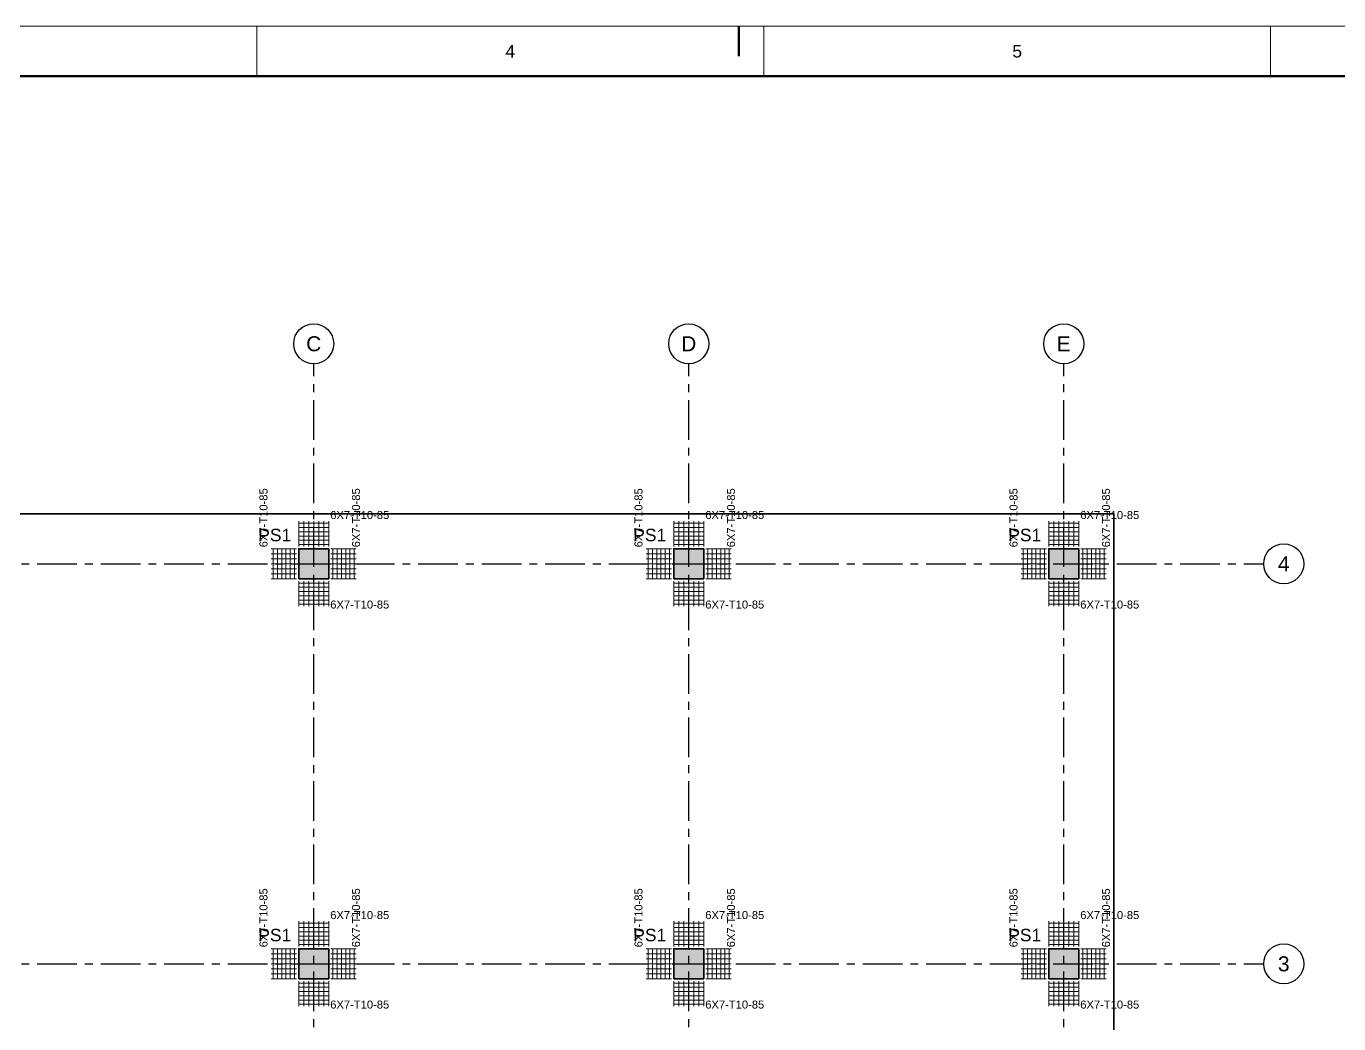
# Model space of a CAD drawing. Header units: millimetres. Extents: x 0 to 84100, y 0 to 59400.
# Drawn here: x 27800 to 54050, y 39451 to 59400 of the extents above; entities that cross this region are included whole.
import ezdxf
from ezdxf.enums import TextEntityAlignment as Align

# ---------------------------------------------------------------- set-up
doc = ezdxf.new("R2010")
doc.units = ezdxf.units.MM
doc.header["$LTSCALE"] = 25
doc.linetypes.add('CENTER', pattern=[50.8, 31.75, -6.35, 6.35, -6.35])
doc.layers.get('0').update_dxf_attribs({"linetype": 'CONTINUOUS'})
for name, color, linetype, lineweight in [('SPAN-COL', 7, 'CONTINUOUS', 35), ('SPAN-RB-PUNCH', 6, 'CONTINUOUS', 20), ('SPAN-SHEET-FRAME', 7, 'CONTINUOUS', 50), ('SPAN-SLAB-EDGE', 3, 'CONTINUOUS', 35)]:
    doc.layers.add(name, color=color, linetype=linetype, lineweight=lineweight)
for name, color, linetype in [('SPAN-COL-HATCH', 8, 'CONTINUOUS'), ('SPAN-GRID', 8, 'CENTER'), ('SPAN-GRID-BUBBLE', 8, 'CONTINUOUS'), ('SPAN-RB-TEXT', 7, 'CONTINUOUS'), ('SPAN-RB-TYPE', 1, 'CONTINUOUS'), ('SPAN-TEXT', 7, 'CONTINUOUS')]:
    doc.layers.add(name, color=color, linetype=linetype)
doc.styles.get("Standard").update_dxf_attribs({"font": 'arial.ttf'})

# ---------------------------------------------------------------- blocks, each defined once
blk = doc.blocks.new('FRAMING_REBAR_PUNCHING_LINKS_L02')
at = {"layer": 'SPAN-COL-HATCH'}
h = blk.add_hatch(color=256, dxfattribs=at)
h.dxf.hatch_style = 1
h.paths.add_polyline_path([(33250, 48350), (33850, 48350), (33850, 48950), (33250, 48950)])
h = blk.add_hatch(color=256, dxfattribs=at)
h.dxf.hatch_style = 1
h.paths.add_polyline_path([(40750, 48350), (41350, 48350), (41350, 48950), (40750, 48950)])
h = blk.add_hatch(color=256, dxfattribs=at)
h.dxf.hatch_style = 1
h.paths.add_polyline_path([(48250, 48350), (48850, 48350), (48850, 48950), (48250, 48950)])
h = blk.add_hatch(color=256, dxfattribs=at)
h.dxf.hatch_style = 1
h.paths.add_polyline_path([(33250, 40350), (33850, 40350), (33850, 40950), (33250, 40950)])
h = blk.add_hatch(color=256, dxfattribs=at)
h.dxf.hatch_style = 1
h.paths.add_polyline_path([(40750, 40350), (41350, 40350), (41350, 40950), (40750, 40950)])
h = blk.add_hatch(color=256, dxfattribs=at)
h.dxf.hatch_style = 1
h.paths.add_polyline_path([(48250, 40350), (48850, 40350), (48850, 40950), (48250, 40950)])
at = {"layer": 'SPAN-COL'}
for points in [[(33250, 48350), (33850, 48350), (33850, 48950), (33250, 48950)], [(40750, 48350), (41350, 48350), (41350, 48950), (40750, 48950)], [(48250, 48350), (48850, 48350), (48850, 48950), (48250, 48950)], [(33250, 40350), (33850, 40350), (33850, 40950), (33250, 40950)], [(40750, 40350), (41350, 40350), (41350, 40950), (40750, 40950)], [(48250, 40350), (48850, 40350), (48850, 40950), (48250, 40950)]]:
    blk.add_lwpolyline(points, close=True, dxfattribs=at)
at = {"layer": 'SPAN-GRID'}
for p, q in [((33550, 20650), (33550, 52650)), ((41050, 20650), (41050, 52650)), ((48550, 20650), (48550, 52650)), ((14050, 48650), (52550, 48650)), ((14050, 40650), (52550, 40650))]:
    blk.add_line(p, q, dxfattribs=at)
at = {"layer": 'SPAN-GRID-BUBBLE'}
for centre in [(33550, 53050), (41050, 53050), (48550, 53050), (52950, 48650), (52950, 40650)]:
    blk.add_circle(centre, 400, dxfattribs=at)
at = {"layer": 'SPAN-RB-PUNCH'}
for p, q in [((33250, 49420), (33250, 49500)), ((33250, 49460), (33850, 49460)), ((33250, 49335), (33250, 49415)), ((33250, 49375), (33850, 49375)), ((33350, 49420), (33350, 49500)), ((33350, 49335), (33350, 49415)), ((33450, 49420), (33450, 49500)), ((33450, 49335), (33450, 49415)), ((33550, 49420), (33550, 49500)), ((33550, 49335), (33550, 49415)), ((33650, 49420), (33650, 49500)), ((33650, 49335), (33650, 49415)), ((33750, 49420), (33750, 49500)), ((33750, 49335), (33750, 49415)), ((33850, 49420), (33850, 49500)), ((33850, 49335), (33850, 49415)), ((40750, 49420), (40750, 49500)), ((40750, 49460), (41350, 49460)), ((40750, 49335), (40750, 49415)), ((40750, 49375), (41350, 49375)), ((40850, 49420), (40850, 49500)), ((40850, 49335), (40850, 49415)), ((40950, 49420), (40950, 49500)), ((40950, 49335), (40950, 49415)), ((41050, 49420), (41050, 49500)), ((41050, 49335), (41050, 49415)), ((41150, 49420), (41150, 49500)), ((41150, 49335), (41150, 49415)), ((41250, 49420), (41250, 49500)), ((41250, 49335), (41250, 49415)), ((41350, 49420), (41350, 49500)), ((41350, 49335), (41350, 49415)), ((48250, 49420), (48250, 49500)), ((48250, 49460), (48850, 49460)), ((48250, 49335), (48250, 49415)), ((48250, 49375), (48850, 49375)), ((48350, 49420), (48350, 49500)), ((48350, 49335), (48350, 49415)), ((48450, 49420), (48450, 49500)), ((48450, 49335), (48450, 49415)), ((48550, 49420), (48550, 49500)), ((48550, 49335), (48550, 49415)), ((48650, 49420), (48650, 49500)), ((48650, 49335), (48650, 49415)), ((48750, 49420), (48750, 49500)), ((48750, 49335), (48750, 49415)), ((48850, 49420), (48850, 49500)), ((48850, 49335), (48850, 49415)), ((33250, 49250), (33250, 49330)), ((33250, 49290), (33850, 49290)), ((33250, 49165), (33250, 49245)), ((33250, 49205), (33850, 49205)), ((33250, 49080), (33250, 49160)), ((33250, 49120), (33850, 49120)), ((33350, 49250), (33350, 49330)), ((33350, 49165), (33350, 49245)), ((33350, 49080), (33350, 49160)), ((33450, 49250), (33450, 49330)), ((33450, 49165), (33450, 49245)), ((33450, 49080), (33450, 49160)), ((33550, 49250), (33550, 49330)), ((33550, 49165), (33550, 49245)), ((33550, 49080), (33550, 49160)), ((33650, 49250), (33650, 49330)), ((33650, 49165), (33650, 49245)), ((33650, 49080), (33650, 49160)), ((33750, 49250), (33750, 49330)), ((33750, 49165), (33750, 49245)), ((33750, 49080), (33750, 49160)), ((33850, 49250), (33850, 49330)), ((33850, 49165), (33850, 49245)), ((33850, 49080), (33850, 49160)), ((40750, 49250), (40750, 49330)), ((40750, 49290), (41350, 49290)), ((40750, 49165), (40750, 49245)), ((40750, 49205), (41350, 49205)), ((40750, 49080), (40750, 49160)), ((40750, 49120), (41350, 49120)), ((40850, 49250), (40850, 49330)), ((40850, 49165), (40850, 49245)), ((40850, 49080), (40850, 49160)), ((40950, 49250), (40950, 49330)), ((40950, 49165), (40950, 49245)), ((40950, 49080), (40950, 49160)), ((41050, 49250), (41050, 49330)), ((41050, 49165), (41050, 49245)), ((41050, 49080), (41050, 49160)), ((41150, 49250), (41150, 49330)), ((41150, 49165), (41150, 49245)), ((41150, 49080), (41150, 49160)), ((41250, 49250), (41250, 49330)), ((41250, 49165), (41250, 49245)), ((41250, 49080), (41250, 49160)), ((41350, 49250), (41350, 49330)), ((41350, 49165), (41350, 49245)), ((41350, 49080), (41350, 49160)), ((48250, 49250), (48250, 49330)), ((48250, 49290), (48850, 49290)), ((48250, 49165), (48250, 49245)), ((48250, 49205), (48850, 49205)), ((48250, 49080), (48250, 49160)), ((48250, 49120), (48850, 49120)), ((48350, 49250), (48350, 49330)), ((48350, 49165), (48350, 49245)), ((48350, 49080), (48350, 49160)), ((48450, 49250), (48450, 49330)), ((48450, 49165), (48450, 49245)), ((48450, 49080), (48450, 49160)), ((48550, 49250), (48550, 49330)), ((48550, 49165), (48550, 49245)), ((48550, 49080), (48550, 49160)), ((48650, 49250), (48650, 49330)), ((48650, 49165), (48650, 49245)), ((48650, 49080), (48650, 49160)), ((48750, 49250), (48750, 49330)), ((48750, 49165), (48750, 49245)), ((48750, 49080), (48750, 49160)), ((48850, 49250), (48850, 49330)), ((48850, 49165), (48850, 49245)), ((48850, 49080), (48850, 49160)), ((32700, 48950), (32780, 48950)), ((32700, 48850), (32780, 48850)), ((32740, 48350), (32740, 48950)), ((32785, 48950), (32865, 48950)), ((32785, 48850), (32865, 48850)), ((32825, 48350), (32825, 48950)), ((32870, 48950), (32950, 48950)), ((32870, 48850), (32950, 48850)), ((32910, 48350), (32910, 48950)), ((32955, 48950), (33035, 48950)), ((32955, 48850), (33035, 48850)), ((32995, 48350), (32995, 48950)), ((33040, 48950), (33120, 48950)), ((33040, 48850), (33120, 48850)), ((33080, 48350), (33080, 48950)), ((33125, 48950), (33205, 48950)), ((33125, 48850), (33205, 48850)), ((33165, 48350), (33165, 48950)), ((33250, 48995), (33250, 49075)), ((33250, 49035), (33850, 49035)), ((33350, 48995), (33350, 49075)), ((33450, 48995), (33450, 49075)), ((33550, 48995), (33550, 49075)), ((33650, 48995), (33650, 49075)), ((33750, 48995), (33750, 49075)), ((33850, 48995), (33850, 49075)), ((33895, 48950), (33975, 48950)), ((33895, 48850), (33975, 48850)), ((33935, 48350), (33935, 48950)), ((33980, 48950), (34060, 48950)), ((33980, 48850), (34060, 48850)), ((34020, 48350), (34020, 48950)), ((34065, 48950), (34145, 48950)), ((34065, 48850), (34145, 48850)), ((34105, 48350), (34105, 48950)), ((34150, 48950), (34230, 48950)), ((34150, 48850), (34230, 48850)), ((34190, 48350), (34190, 48950)), ((34235, 48950), (34315, 48950)), ((34235, 48850), (34315, 48850)), ((34275, 48350), (34275, 48950)), ((34320, 48950), (34400, 48950)), ((34320, 48850), (34400, 48850)), ((34360, 48350), (34360, 48950)), ((40200, 48950), (40280, 48950)), ((40200, 48850), (40280, 48850)), ((40240, 48350), (40240, 48950)), ((40285, 48950), (40365, 48950)), ((40285, 48850), (40365, 48850)), ((40325, 48350), (40325, 48950)), ((40370, 48950), (40450, 48950)), ((40370, 48850), (40450, 48850)), ((40410, 48350), (40410, 48950)), ((40455, 48950), (40535, 48950)), ((40455, 48850), (40535, 48850)), ((40495, 48350), (40495, 48950)), ((40540, 48950), (40620, 48950)), ((40540, 48850), (40620, 48850)), ((40580, 48350), (40580, 48950)), ((40625, 48950), (40705, 48950)), ((40625, 48850), (40705, 48850)), ((40665, 48350), (40665, 48950)), ((40750, 48995), (40750, 49075)), ((40750, 49035), (41350, 49035)), ((40850, 48995), (40850, 49075)), ((40950, 48995), (40950, 49075)), ((41050, 48995), (41050, 49075)), ((41150, 48995), (41150, 49075)), ((41250, 48995), (41250, 49075)), ((41350, 48995), (41350, 49075)), ((41395, 48950), (41475, 48950)), ((41395, 48850), (41475, 48850)), ((41435, 48350), (41435, 48950)), ((41480, 48950), (41560, 48950)), ((41480, 48850), (41560, 48850)), ((41520, 48350), (41520, 48950)), ((41565, 48950), (41645, 48950)), ((41565, 48850), (41645, 48850)), ((41605, 48350), (41605, 48950)), ((41650, 48950), (41730, 48950)), ((41650, 48850), (41730, 48850)), ((41690, 48350), (41690, 48950)), ((41735, 48950), (41815, 48950)), ((41735, 48850), (41815, 48850)), ((41775, 48350), (41775, 48950)), ((41820, 48950), (41900, 48950)), ((41820, 48850), (41900, 48850)), ((41860, 48350), (41860, 48950)), ((47700, 48950), (47780, 48950)), ((47700, 48850), (47780, 48850)), ((47740, 48350), (47740, 48950)), ((47785, 48950), (47865, 48950)), ((47785, 48850), (47865, 48850)), ((47825, 48350), (47825, 48950)), ((47870, 48950), (47950, 48950)), ((47870, 48850), (47950, 48850)), ((47910, 48350), (47910, 48950)), ((47955, 48950), (48035, 48950)), ((47955, 48850), (48035, 48850)), ((47995, 48350), (47995, 48950)), ((48040, 48950), (48120, 48950)), ((48040, 48850), (48120, 48850)), ((48080, 48350), (48080, 48950)), ((48125, 48950), (48205, 48950)), ((48125, 48850), (48205, 48850)), ((48165, 48350), (48165, 48950)), ((48250, 48995), (48250, 49075)), ((48250, 49035), (48850, 49035)), ((48350, 48995), (48350, 49075)), ((48450, 48995), (48450, 49075)), ((48550, 48995), (48550, 49075)), ((48650, 48995), (48650, 49075)), ((48750, 48995), (48750, 49075)), ((48850, 48995), (48850, 49075)), ((48895, 48950), (48975, 48950)), ((48895, 48850), (48975, 48850)), ((48935, 48350), (48935, 48950)), ((48980, 48950), (49060, 48950)), ((48980, 48850), (49060, 48850)), ((49020, 48350), (49020, 48950)), ((49065, 48950), (49145, 48950)), ((49065, 48850), (49145, 48850)), ((49105, 48350), (49105, 48950)), ((49150, 48950), (49230, 48950)), ((49150, 48850), (49230, 48850)), ((49190, 48350), (49190, 48950)), ((49235, 48950), (49315, 48950)), ((49235, 48850), (49315, 48850)), ((49275, 48350), (49275, 48950)), ((49320, 48950), (49400, 48950)), ((49320, 48850), (49400, 48850)), ((49360, 48350), (49360, 48950)), ((32700, 48750), (32780, 48750)), ((32700, 48650), (32780, 48650)), ((32785, 48750), (32865, 48750)), ((32785, 48650), (32865, 48650)), ((32870, 48750), (32950, 48750)), ((32870, 48650), (32950, 48650)), ((32955, 48750), (33035, 48750)), ((32955, 48650), (33035, 48650)), ((33040, 48750), (33120, 48750)), ((33040, 48650), (33120, 48650)), ((33125, 48750), (33205, 48750)), ((33125, 48650), (33205, 48650)), ((33895, 48750), (33975, 48750)), ((33895, 48650), (33975, 48650)), ((33980, 48750), (34060, 48750)), ((33980, 48650), (34060, 48650)), ((34065, 48750), (34145, 48750)), ((34065, 48650), (34145, 48650)), ((34150, 48750), (34230, 48750)), ((34150, 48650), (34230, 48650)), ((34235, 48750), (34315, 48750)), ((34235, 48650), (34315, 48650)), ((34320, 48750), (34400, 48750)), ((34320, 48650), (34400, 48650)), ((40200, 48750), (40280, 48750)), ((40200, 48650), (40280, 48650)), ((40285, 48750), (40365, 48750)), ((40285, 48650), (40365, 48650)), ((40370, 48750), (40450, 48750)), ((40370, 48650), (40450, 48650)), ((40455, 48750), (40535, 48750)), ((40455, 48650), (40535, 48650)), ((40540, 48750), (40620, 48750)), ((40540, 48650), (40620, 48650)), ((40625, 48750), (40705, 48750)), ((40625, 48650), (40705, 48650)), ((41395, 48750), (41475, 48750)), ((41395, 48650), (41475, 48650)), ((41480, 48750), (41560, 48750)), ((41480, 48650), (41560, 48650)), ((41565, 48750), (41645, 48750)), ((41565, 48650), (41645, 48650)), ((41650, 48750), (41730, 48750)), ((41650, 48650), (41730, 48650)), ((41735, 48750), (41815, 48750)), ((41735, 48650), (41815, 48650)), ((41820, 48750), (41900, 48750)), ((41820, 48650), (41900, 48650)), ((47700, 48750), (47780, 48750)), ((47700, 48650), (47780, 48650)), ((47785, 48750), (47865, 48750)), ((47785, 48650), (47865, 48650)), ((47870, 48750), (47950, 48750)), ((47870, 48650), (47950, 48650)), ((47955, 48750), (48035, 48750)), ((47955, 48650), (48035, 48650)), ((48040, 48750), (48120, 48750)), ((48040, 48650), (48120, 48650)), ((48125, 48750), (48205, 48750)), ((48125, 48650), (48205, 48650)), ((48895, 48750), (48975, 48750)), ((48895, 48650), (48975, 48650)), ((48980, 48750), (49060, 48750)), ((48980, 48650), (49060, 48650)), ((49065, 48750), (49145, 48750)), ((49065, 48650), (49145, 48650)), ((49150, 48750), (49230, 48750)), ((49150, 48650), (49230, 48650)), ((49235, 48750), (49315, 48750)), ((49235, 48650), (49315, 48650)), ((49320, 48750), (49400, 48750)), ((49320, 48650), (49400, 48650)), ((32700, 48550), (32780, 48550)), ((32700, 48450), (32780, 48450)), ((32700, 48350), (32780, 48350)), ((32785, 48550), (32865, 48550)), ((32785, 48450), (32865, 48450)), ((32785, 48350), (32865, 48350)), ((32870, 48550), (32950, 48550)), ((32870, 48450), (32950, 48450)), ((32870, 48350), (32950, 48350)), ((32955, 48550), (33035, 48550)), ((32955, 48450), (33035, 48450)), ((32955, 48350), (33035, 48350)), ((33040, 48550), (33120, 48550)), ((33040, 48450), (33120, 48450)), ((33040, 48350), (33120, 48350)), ((33125, 48550), (33205, 48550)), ((33125, 48450), (33205, 48450)), ((33125, 48350), (33205, 48350)), ((33250, 48225), (33250, 48305)), ((33350, 48225), (33350, 48305)), ((33450, 48225), (33450, 48305)), ((33550, 48225), (33550, 48305)), ((33650, 48225), (33650, 48305)), ((33750, 48225), (33750, 48305)), ((33850, 48225), (33850, 48305)), ((33895, 48550), (33975, 48550)), ((33895, 48450), (33975, 48450)), ((33895, 48350), (33975, 48350)), ((33980, 48550), (34060, 48550)), ((33980, 48450), (34060, 48450)), ((33980, 48350), (34060, 48350)), ((34065, 48550), (34145, 48550)), ((34065, 48450), (34145, 48450)), ((34065, 48350), (34145, 48350)), ((34150, 48550), (34230, 48550)), ((34150, 48450), (34230, 48450)), ((34150, 48350), (34230, 48350)), ((34235, 48550), (34315, 48550)), ((34235, 48450), (34315, 48450)), ((34235, 48350), (34315, 48350)), ((34320, 48550), (34400, 48550)), ((34320, 48450), (34400, 48450)), ((34320, 48350), (34400, 48350)), ((40200, 48550), (40280, 48550)), ((40200, 48450), (40280, 48450)), ((40200, 48350), (40280, 48350)), ((40285, 48550), (40365, 48550)), ((40285, 48450), (40365, 48450)), ((40285, 48350), (40365, 48350)), ((40370, 48550), (40450, 48550)), ((40370, 48450), (40450, 48450)), ((40370, 48350), (40450, 48350)), ((40455, 48550), (40535, 48550)), ((40455, 48450), (40535, 48450)), ((40455, 48350), (40535, 48350)), ((40540, 48550), (40620, 48550)), ((40540, 48450), (40620, 48450)), ((40540, 48350), (40620, 48350)), ((40625, 48550), (40705, 48550)), ((40625, 48450), (40705, 48450)), ((40625, 48350), (40705, 48350)), ((40750, 48225), (40750, 48305)), ((40850, 48225), (40850, 48305)), ((40950, 48225), (40950, 48305)), ((41050, 48225), (41050, 48305)), ((41150, 48225), (41150, 48305)), ((41250, 48225), (41250, 48305)), ((41350, 48225), (41350, 48305)), ((41395, 48550), (41475, 48550)), ((41395, 48450), (41475, 48450)), ((41395, 48350), (41475, 48350)), ((41480, 48550), (41560, 48550)), ((41480, 48450), (41560, 48450)), ((41480, 48350), (41560, 48350)), ((41565, 48550), (41645, 48550)), ((41565, 48450), (41645, 48450)), ((41565, 48350), (41645, 48350)), ((41650, 48550), (41730, 48550)), ((41650, 48450), (41730, 48450)), ((41650, 48350), (41730, 48350)), ((41735, 48550), (41815, 48550)), ((41735, 48450), (41815, 48450)), ((41735, 48350), (41815, 48350)), ((41820, 48550), (41900, 48550)), ((41820, 48450), (41900, 48450)), ((41820, 48350), (41900, 48350)), ((47700, 48550), (47780, 48550)), ((47700, 48450), (47780, 48450)), ((47700, 48350), (47780, 48350)), ((47785, 48550), (47865, 48550)), ((47785, 48450), (47865, 48450)), ((47785, 48350), (47865, 48350)), ((47870, 48550), (47950, 48550)), ((47870, 48450), (47950, 48450)), ((47870, 48350), (47950, 48350)), ((47955, 48550), (48035, 48550)), ((47955, 48450), (48035, 48450)), ((47955, 48350), (48035, 48350)), ((48040, 48550), (48120, 48550)), ((48040, 48450), (48120, 48450)), ((48040, 48350), (48120, 48350)), ((48125, 48550), (48205, 48550)), ((48125, 48450), (48205, 48450)), ((48125, 48350), (48205, 48350)), ((48250, 48225), (48250, 48305)), ((48350, 48225), (48350, 48305)), ((48450, 48225), (48450, 48305)), ((48550, 48225), (48550, 48305)), ((48650, 48225), (48650, 48305)), ((48750, 48225), (48750, 48305)), ((48850, 48225), (48850, 48305)), ((48895, 48550), (48975, 48550)), ((48895, 48450), (48975, 48450)), ((48895, 48350), (48975, 48350)), ((48980, 48550), (49060, 48550)), ((48980, 48450), (49060, 48450)), ((48980, 48350), (49060, 48350)), ((49065, 48550), (49145, 48550)), ((49065, 48450), (49145, 48450)), ((49065, 48350), (49145, 48350)), ((49150, 48550), (49230, 48550)), ((49150, 48450), (49230, 48450)), ((49150, 48350), (49230, 48350)), ((49235, 48550), (49315, 48550)), ((49235, 48450), (49315, 48450)), ((49235, 48350), (49315, 48350)), ((49320, 48550), (49400, 48550)), ((49320, 48450), (49400, 48450)), ((49320, 48350), (49400, 48350)), ((33250, 48265), (33850, 48265)), ((33250, 48140), (33250, 48220)), ((33250, 48180), (33850, 48180)), ((33250, 48055), (33250, 48135)), ((33250, 48095), (33850, 48095)), ((33250, 47970), (33250, 48050)), ((33350, 48140), (33350, 48220)), ((33350, 48055), (33350, 48135)), ((33350, 47970), (33350, 48050)), ((33450, 48140), (33450, 48220)), ((33450, 48055), (33450, 48135)), ((33450, 47970), (33450, 48050)), ((33550, 48140), (33550, 48220)), ((33550, 48055), (33550, 48135)), ((33550, 47970), (33550, 48050)), ((33650, 48140), (33650, 48220)), ((33650, 48055), (33650, 48135)), ((33650, 47970), (33650, 48050)), ((33750, 48140), (33750, 48220)), ((33750, 48055), (33750, 48135)), ((33750, 47970), (33750, 48050)), ((33850, 48140), (33850, 48220)), ((33850, 48055), (33850, 48135)), ((33850, 47970), (33850, 48050)), ((40750, 48265), (41350, 48265)), ((40750, 48140), (40750, 48220)), ((40750, 48180), (41350, 48180)), ((40750, 48055), (40750, 48135)), ((40750, 48095), (41350, 48095)), ((40750, 47970), (40750, 48050)), ((40850, 48140), (40850, 48220)), ((40850, 48055), (40850, 48135)), ((40850, 47970), (40850, 48050)), ((40950, 48140), (40950, 48220)), ((40950, 48055), (40950, 48135)), ((40950, 47970), (40950, 48050)), ((41050, 48140), (41050, 48220)), ((41050, 48055), (41050, 48135)), ((41050, 47970), (41050, 48050)), ((41150, 48140), (41150, 48220)), ((41150, 48055), (41150, 48135)), ((41150, 47970), (41150, 48050)), ((41250, 48140), (41250, 48220)), ((41250, 48055), (41250, 48135)), ((41250, 47970), (41250, 48050)), ((41350, 48140), (41350, 48220)), ((41350, 48055), (41350, 48135)), ((41350, 47970), (41350, 48050)), ((48250, 48265), (48850, 48265)), ((48250, 48140), (48250, 48220)), ((48250, 48180), (48850, 48180)), ((48250, 48055), (48250, 48135)), ((48250, 48095), (48850, 48095)), ((48250, 47970), (48250, 48050)), ((48350, 48140), (48350, 48220)), ((48350, 48055), (48350, 48135)), ((48350, 47970), (48350, 48050)), ((48450, 48140), (48450, 48220)), ((48450, 48055), (48450, 48135)), ((48450, 47970), (48450, 48050)), ((48550, 48140), (48550, 48220)), ((48550, 48055), (48550, 48135)), ((48550, 47970), (48550, 48050)), ((48650, 48140), (48650, 48220)), ((48650, 48055), (48650, 48135)), ((48650, 47970), (48650, 48050)), ((48750, 48140), (48750, 48220)), ((48750, 48055), (48750, 48135)), ((48750, 47970), (48750, 48050)), ((48850, 48140), (48850, 48220)), ((48850, 48055), (48850, 48135)), ((48850, 47970), (48850, 48050)), ((33250, 48010), (33850, 48010)), ((33250, 47885), (33250, 47965)), ((33250, 47925), (33850, 47925)), ((33250, 47800), (33250, 47880)), ((33250, 47840), (33850, 47840)), ((33350, 47885), (33350, 47965)), ((33350, 47800), (33350, 47880)), ((33450, 47885), (33450, 47965)), ((33450, 47800), (33450, 47880)), ((33550, 47885), (33550, 47965)), ((33550, 47800), (33550, 47880)), ((33650, 47885), (33650, 47965)), ((33650, 47800), (33650, 47880)), ((33750, 47885), (33750, 47965)), ((33750, 47800), (33750, 47880)), ((33850, 47885), (33850, 47965)), ((33850, 47800), (33850, 47880)), ((40750, 48010), (41350, 48010)), ((40750, 47885), (40750, 47965)), ((40750, 47925), (41350, 47925)), ((40750, 47800), (40750, 47880)), ((40750, 47840), (41350, 47840)), ((40850, 47885), (40850, 47965)), ((40850, 47800), (40850, 47880)), ((40950, 47885), (40950, 47965)), ((40950, 47800), (40950, 47880)), ((41050, 47885), (41050, 47965)), ((41050, 47800), (41050, 47880)), ((41150, 47885), (41150, 47965)), ((41150, 47800), (41150, 47880)), ((41250, 47885), (41250, 47965)), ((41250, 47800), (41250, 47880)), ((41350, 47885), (41350, 47965)), ((41350, 47800), (41350, 47880)), ((48250, 48010), (48850, 48010)), ((48250, 47885), (48250, 47965)), ((48250, 47925), (48850, 47925)), ((48250, 47800), (48250, 47880)), ((48250, 47840), (48850, 47840)), ((48350, 47885), (48350, 47965)), ((48350, 47800), (48350, 47880)), ((48450, 47885), (48450, 47965)), ((48450, 47800), (48450, 47880)), ((48550, 47885), (48550, 47965)), ((48550, 47800), (48550, 47880)), ((48650, 47885), (48650, 47965)), ((48650, 47800), (48650, 47880)), ((48750, 47885), (48750, 47965)), ((48750, 47800), (48750, 47880)), ((48850, 47885), (48850, 47965)), ((48850, 47800), (48850, 47880)), ((33250, 41420), (33250, 41500)), ((33350, 41420), (33350, 41500)), ((33450, 41420), (33450, 41500)), ((33550, 41420), (33550, 41500)), ((33650, 41420), (33650, 41500)), ((33750, 41420), (33750, 41500)), ((33850, 41420), (33850, 41500)), ((40750, 41420), (40750, 41500)), ((40850, 41420), (40850, 41500)), ((40950, 41420), (40950, 41500)), ((41050, 41420), (41050, 41500)), ((41150, 41420), (41150, 41500)), ((41250, 41420), (41250, 41500)), ((41350, 41420), (41350, 41500)), ((48250, 41420), (48250, 41500)), ((48350, 41420), (48350, 41500)), ((48450, 41420), (48450, 41500)), ((48550, 41420), (48550, 41500)), ((48650, 41420), (48650, 41500)), ((48750, 41420), (48750, 41500)), ((48850, 41420), (48850, 41500)), ((33250, 41460), (33850, 41460)), ((33250, 41335), (33250, 41415)), ((33250, 41375), (33850, 41375)), ((33250, 41250), (33250, 41330)), ((33250, 41290), (33850, 41290)), ((33250, 41165), (33250, 41245)), ((33350, 41335), (33350, 41415)), ((33350, 41250), (33350, 41330)), ((33350, 41165), (33350, 41245)), ((33450, 41335), (33450, 41415)), ((33450, 41250), (33450, 41330)), ((33450, 41165), (33450, 41245)), ((33550, 41335), (33550, 41415)), ((33550, 41250), (33550, 41330)), ((33550, 41165), (33550, 41245)), ((33650, 41335), (33650, 41415)), ((33650, 41250), (33650, 41330)), ((33650, 41165), (33650, 41245)), ((33750, 41335), (33750, 41415)), ((33750, 41250), (33750, 41330)), ((33750, 41165), (33750, 41245)), ((33850, 41335), (33850, 41415)), ((33850, 41250), (33850, 41330)), ((33850, 41165), (33850, 41245)), ((40750, 41460), (41350, 41460)), ((40750, 41335), (40750, 41415)), ((40750, 41375), (41350, 41375)), ((40750, 41250), (40750, 41330)), ((40750, 41290), (41350, 41290)), ((40750, 41165), (40750, 41245)), ((40850, 41335), (40850, 41415)), ((40850, 41250), (40850, 41330)), ((40850, 41165), (40850, 41245)), ((40950, 41335), (40950, 41415)), ((40950, 41250), (40950, 41330)), ((40950, 41165), (40950, 41245)), ((41050, 41335), (41050, 41415)), ((41050, 41250), (41050, 41330)), ((41050, 41165), (41050, 41245)), ((41150, 41335), (41150, 41415)), ((41150, 41250), (41150, 41330)), ((41150, 41165), (41150, 41245)), ((41250, 41335), (41250, 41415)), ((41250, 41250), (41250, 41330)), ((41250, 41165), (41250, 41245)), ((41350, 41335), (41350, 41415)), ((41350, 41250), (41350, 41330)), ((41350, 41165), (41350, 41245)), ((48250, 41460), (48850, 41460)), ((48250, 41335), (48250, 41415)), ((48250, 41375), (48850, 41375)), ((48250, 41250), (48250, 41330)), ((48250, 41290), (48850, 41290)), ((48250, 41165), (48250, 41245)), ((48350, 41335), (48350, 41415)), ((48350, 41250), (48350, 41330)), ((48350, 41165), (48350, 41245)), ((48450, 41335), (48450, 41415)), ((48450, 41250), (48450, 41330)), ((48450, 41165), (48450, 41245)), ((48550, 41335), (48550, 41415)), ((48550, 41250), (48550, 41330)), ((48550, 41165), (48550, 41245)), ((48650, 41335), (48650, 41415)), ((48650, 41250), (48650, 41330)), ((48650, 41165), (48650, 41245)), ((48750, 41335), (48750, 41415)), ((48750, 41250), (48750, 41330)), ((48750, 41165), (48750, 41245)), ((48850, 41335), (48850, 41415)), ((48850, 41250), (48850, 41330)), ((48850, 41165), (48850, 41245)), ((32700, 40950), (32780, 40950)), ((32740, 40350), (32740, 40950)), ((32785, 40950), (32865, 40950)), ((32825, 40350), (32825, 40950)), ((32870, 40950), (32950, 40950)), ((32910, 40350), (32910, 40950)), ((32955, 40950), (33035, 40950)), ((32995, 40350), (32995, 40950)), ((33040, 40950), (33120, 40950)), ((33080, 40350), (33080, 40950)), ((33125, 40950), (33205, 40950)), ((33165, 40350), (33165, 40950)), ((33250, 41205), (33850, 41205)), ((33250, 41080), (33250, 41160)), ((33250, 41120), (33850, 41120)), ((33250, 40995), (33250, 41075)), ((33250, 41035), (33850, 41035)), ((33350, 41080), (33350, 41160)), ((33350, 40995), (33350, 41075)), ((33450, 41080), (33450, 41160)), ((33450, 40995), (33450, 41075)), ((33550, 41080), (33550, 41160)), ((33550, 40995), (33550, 41075)), ((33650, 41080), (33650, 41160)), ((33650, 40995), (33650, 41075)), ((33750, 41080), (33750, 41160)), ((33750, 40995), (33750, 41075)), ((33850, 41080), (33850, 41160)), ((33850, 40995), (33850, 41075)), ((33895, 40950), (33975, 40950)), ((33935, 40350), (33935, 40950)), ((33980, 40950), (34060, 40950)), ((34020, 40350), (34020, 40950)), ((34065, 40950), (34145, 40950)), ((34105, 40350), (34105, 40950)), ((34150, 40950), (34230, 40950)), ((34190, 40350), (34190, 40950)), ((34235, 40950), (34315, 40950)), ((34275, 40350), (34275, 40950)), ((34320, 40950), (34400, 40950)), ((34360, 40350), (34360, 40950)), ((40200, 40950), (40280, 40950)), ((40240, 40350), (40240, 40950)), ((40285, 40950), (40365, 40950)), ((40325, 40350), (40325, 40950)), ((40370, 40950), (40450, 40950)), ((40410, 40350), (40410, 40950)), ((40455, 40950), (40535, 40950)), ((40495, 40350), (40495, 40950)), ((40540, 40950), (40620, 40950)), ((40580, 40350), (40580, 40950)), ((40625, 40950), (40705, 40950)), ((40665, 40350), (40665, 40950)), ((40750, 41205), (41350, 41205)), ((40750, 41080), (40750, 41160)), ((40750, 41120), (41350, 41120)), ((40750, 40995), (40750, 41075)), ((40750, 41035), (41350, 41035)), ((40850, 41080), (40850, 41160)), ((40850, 40995), (40850, 41075)), ((40950, 41080), (40950, 41160)), ((40950, 40995), (40950, 41075)), ((41050, 41080), (41050, 41160)), ((41050, 40995), (41050, 41075)), ((41150, 41080), (41150, 41160)), ((41150, 40995), (41150, 41075)), ((41250, 41080), (41250, 41160)), ((41250, 40995), (41250, 41075)), ((41350, 41080), (41350, 41160)), ((41350, 40995), (41350, 41075)), ((41395, 40950), (41475, 40950)), ((41435, 40350), (41435, 40950)), ((41480, 40950), (41560, 40950)), ((41520, 40350), (41520, 40950)), ((41565, 40950), (41645, 40950)), ((41605, 40350), (41605, 40950)), ((41650, 40950), (41730, 40950)), ((41690, 40350), (41690, 40950)), ((41735, 40950), (41815, 40950)), ((41775, 40350), (41775, 40950)), ((41820, 40950), (41900, 40950)), ((41860, 40350), (41860, 40950)), ((47700, 40950), (47780, 40950)), ((47740, 40350), (47740, 40950)), ((47785, 40950), (47865, 40950)), ((47825, 40350), (47825, 40950)), ((47870, 40950), (47950, 40950)), ((47910, 40350), (47910, 40950)), ((47955, 40950), (48035, 40950)), ((47995, 40350), (47995, 40950)), ((48040, 40950), (48120, 40950)), ((48080, 40350), (48080, 40950)), ((48125, 40950), (48205, 40950)), ((48165, 40350), (48165, 40950)), ((48250, 41205), (48850, 41205)), ((48250, 41080), (48250, 41160)), ((48250, 41120), (48850, 41120)), ((48250, 40995), (48250, 41075)), ((48250, 41035), (48850, 41035)), ((48350, 41080), (48350, 41160)), ((48350, 40995), (48350, 41075)), ((48450, 41080), (48450, 41160)), ((48450, 40995), (48450, 41075)), ((48550, 41080), (48550, 41160)), ((48550, 40995), (48550, 41075)), ((48650, 41080), (48650, 41160)), ((48650, 40995), (48650, 41075)), ((48750, 41080), (48750, 41160)), ((48750, 40995), (48750, 41075)), ((48850, 41080), (48850, 41160)), ((48850, 40995), (48850, 41075)), ((48895, 40950), (48975, 40950)), ((48935, 40350), (48935, 40950)), ((48980, 40950), (49060, 40950)), ((49020, 40350), (49020, 40950)), ((49065, 40950), (49145, 40950)), ((49105, 40350), (49105, 40950)), ((49150, 40950), (49230, 40950)), ((49190, 40350), (49190, 40950)), ((49235, 40950), (49315, 40950)), ((49275, 40350), (49275, 40950)), ((49320, 40950), (49400, 40950)), ((49360, 40350), (49360, 40950)), ((32700, 40850), (32780, 40850)), ((32700, 40750), (32780, 40750)), ((32785, 40850), (32865, 40850)), ((32785, 40750), (32865, 40750)), ((32870, 40850), (32950, 40850)), ((32870, 40750), (32950, 40750)), ((32955, 40850), (33035, 40850)), ((32955, 40750), (33035, 40750)), ((33040, 40850), (33120, 40850)), ((33040, 40750), (33120, 40750)), ((33125, 40850), (33205, 40850)), ((33125, 40750), (33205, 40750)), ((33895, 40850), (33975, 40850)), ((33895, 40750), (33975, 40750)), ((33980, 40850), (34060, 40850)), ((33980, 40750), (34060, 40750)), ((34065, 40850), (34145, 40850)), ((34065, 40750), (34145, 40750)), ((34150, 40850), (34230, 40850)), ((34150, 40750), (34230, 40750)), ((34235, 40850), (34315, 40850)), ((34235, 40750), (34315, 40750)), ((34320, 40850), (34400, 40850)), ((34320, 40750), (34400, 40750)), ((40200, 40850), (40280, 40850)), ((40200, 40750), (40280, 40750)), ((40285, 40850), (40365, 40850)), ((40285, 40750), (40365, 40750)), ((40370, 40850), (40450, 40850)), ((40370, 40750), (40450, 40750)), ((40455, 40850), (40535, 40850)), ((40455, 40750), (40535, 40750)), ((40540, 40850), (40620, 40850)), ((40540, 40750), (40620, 40750)), ((40625, 40850), (40705, 40850)), ((40625, 40750), (40705, 40750)), ((41395, 40850), (41475, 40850)), ((41395, 40750), (41475, 40750)), ((41480, 40850), (41560, 40850)), ((41480, 40750), (41560, 40750)), ((41565, 40850), (41645, 40850)), ((41565, 40750), (41645, 40750)), ((41650, 40850), (41730, 40850)), ((41650, 40750), (41730, 40750)), ((41735, 40850), (41815, 40850)), ((41735, 40750), (41815, 40750)), ((41820, 40850), (41900, 40850)), ((41820, 40750), (41900, 40750)), ((47700, 40850), (47780, 40850)), ((47700, 40750), (47780, 40750)), ((47785, 40850), (47865, 40850)), ((47785, 40750), (47865, 40750)), ((47870, 40850), (47950, 40850)), ((47870, 40750), (47950, 40750)), ((47955, 40850), (48035, 40850)), ((47955, 40750), (48035, 40750)), ((48040, 40850), (48120, 40850)), ((48040, 40750), (48120, 40750)), ((48125, 40850), (48205, 40850)), ((48125, 40750), (48205, 40750)), ((48895, 40850), (48975, 40850)), ((48895, 40750), (48975, 40750)), ((48980, 40850), (49060, 40850)), ((48980, 40750), (49060, 40750)), ((49065, 40850), (49145, 40850)), ((49065, 40750), (49145, 40750)), ((49150, 40850), (49230, 40850)), ((49150, 40750), (49230, 40750)), ((49235, 40850), (49315, 40850)), ((49235, 40750), (49315, 40750)), ((49320, 40850), (49400, 40850)), ((49320, 40750), (49400, 40750)), ((32700, 40650), (32780, 40650)), ((32700, 40550), (32780, 40550)), ((32700, 40450), (32780, 40450)), ((32785, 40650), (32865, 40650)), ((32785, 40550), (32865, 40550)), ((32785, 40450), (32865, 40450)), ((32870, 40650), (32950, 40650)), ((32870, 40550), (32950, 40550)), ((32870, 40450), (32950, 40450)), ((32955, 40650), (33035, 40650)), ((32955, 40550), (33035, 40550)), ((32955, 40450), (33035, 40450)), ((33040, 40650), (33120, 40650)), ((33040, 40550), (33120, 40550)), ((33040, 40450), (33120, 40450)), ((33125, 40650), (33205, 40650)), ((33125, 40550), (33205, 40550)), ((33125, 40450), (33205, 40450)), ((33895, 40650), (33975, 40650)), ((33895, 40550), (33975, 40550)), ((33895, 40450), (33975, 40450)), ((33980, 40650), (34060, 40650)), ((33980, 40550), (34060, 40550)), ((33980, 40450), (34060, 40450)), ((34065, 40650), (34145, 40650)), ((34065, 40550), (34145, 40550)), ((34065, 40450), (34145, 40450)), ((34150, 40650), (34230, 40650)), ((34150, 40550), (34230, 40550)), ((34150, 40450), (34230, 40450)), ((34235, 40650), (34315, 40650)), ((34235, 40550), (34315, 40550)), ((34235, 40450), (34315, 40450)), ((34320, 40650), (34400, 40650)), ((34320, 40550), (34400, 40550)), ((34320, 40450), (34400, 40450)), ((40200, 40650), (40280, 40650)), ((40200, 40550), (40280, 40550)), ((40200, 40450), (40280, 40450)), ((40285, 40650), (40365, 40650)), ((40285, 40550), (40365, 40550)), ((40285, 40450), (40365, 40450)), ((40370, 40650), (40450, 40650)), ((40370, 40550), (40450, 40550)), ((40370, 40450), (40450, 40450)), ((40455, 40650), (40535, 40650)), ((40455, 40550), (40535, 40550)), ((40455, 40450), (40535, 40450)), ((40540, 40650), (40620, 40650)), ((40540, 40550), (40620, 40550)), ((40540, 40450), (40620, 40450)), ((40625, 40650), (40705, 40650)), ((40625, 40550), (40705, 40550)), ((40625, 40450), (40705, 40450)), ((41395, 40650), (41475, 40650)), ((41395, 40550), (41475, 40550)), ((41395, 40450), (41475, 40450)), ((41480, 40650), (41560, 40650)), ((41480, 40550), (41560, 40550)), ((41480, 40450), (41560, 40450)), ((41565, 40650), (41645, 40650)), ((41565, 40550), (41645, 40550)), ((41565, 40450), (41645, 40450)), ((41650, 40650), (41730, 40650)), ((41650, 40550), (41730, 40550)), ((41650, 40450), (41730, 40450)), ((41735, 40650), (41815, 40650)), ((41735, 40550), (41815, 40550)), ((41735, 40450), (41815, 40450)), ((41820, 40650), (41900, 40650)), ((41820, 40550), (41900, 40550)), ((41820, 40450), (41900, 40450)), ((47700, 40650), (47780, 40650)), ((47700, 40550), (47780, 40550)), ((47700, 40450), (47780, 40450)), ((47785, 40650), (47865, 40650)), ((47785, 40550), (47865, 40550)), ((47785, 40450), (47865, 40450)), ((47870, 40650), (47950, 40650)), ((47870, 40550), (47950, 40550)), ((47870, 40450), (47950, 40450)), ((47955, 40650), (48035, 40650)), ((47955, 40550), (48035, 40550)), ((47955, 40450), (48035, 40450)), ((48040, 40650), (48120, 40650)), ((48040, 40550), (48120, 40550)), ((48040, 40450), (48120, 40450)), ((48125, 40650), (48205, 40650)), ((48125, 40550), (48205, 40550)), ((48125, 40450), (48205, 40450)), ((48895, 40650), (48975, 40650)), ((48895, 40550), (48975, 40550)), ((48895, 40450), (48975, 40450)), ((48980, 40650), (49060, 40650)), ((48980, 40550), (49060, 40550)), ((48980, 40450), (49060, 40450)), ((49065, 40650), (49145, 40650)), ((49065, 40550), (49145, 40550)), ((49065, 40450), (49145, 40450)), ((49150, 40650), (49230, 40650)), ((49150, 40550), (49230, 40550)), ((49150, 40450), (49230, 40450)), ((49235, 40650), (49315, 40650)), ((49235, 40550), (49315, 40550)), ((49235, 40450), (49315, 40450)), ((49320, 40650), (49400, 40650)), ((49320, 40550), (49400, 40550)), ((49320, 40450), (49400, 40450)), ((32700, 40350), (32780, 40350)), ((32785, 40350), (32865, 40350)), ((32870, 40350), (32950, 40350)), ((32955, 40350), (33035, 40350)), ((33040, 40350), (33120, 40350)), ((33125, 40350), (33205, 40350)), ((33250, 40225), (33250, 40305)), ((33250, 40265), (33850, 40265)), ((33250, 40140), (33250, 40220)), ((33250, 40180), (33850, 40180)), ((33350, 40225), (33350, 40305)), ((33350, 40140), (33350, 40220)), ((33450, 40225), (33450, 40305)), ((33450, 40140), (33450, 40220)), ((33550, 40225), (33550, 40305)), ((33550, 40140), (33550, 40220)), ((33650, 40225), (33650, 40305)), ((33650, 40140), (33650, 40220)), ((33750, 40225), (33750, 40305)), ((33750, 40140), (33750, 40220)), ((33850, 40225), (33850, 40305)), ((33850, 40140), (33850, 40220)), ((33895, 40350), (33975, 40350)), ((33980, 40350), (34060, 40350)), ((34065, 40350), (34145, 40350)), ((34150, 40350), (34230, 40350)), ((34235, 40350), (34315, 40350)), ((34320, 40350), (34400, 40350)), ((40200, 40350), (40280, 40350)), ((40285, 40350), (40365, 40350)), ((40370, 40350), (40450, 40350)), ((40455, 40350), (40535, 40350)), ((40540, 40350), (40620, 40350)), ((40625, 40350), (40705, 40350)), ((40750, 40225), (40750, 40305)), ((40750, 40265), (41350, 40265)), ((40750, 40140), (40750, 40220)), ((40750, 40180), (41350, 40180)), ((40850, 40225), (40850, 40305)), ((40850, 40140), (40850, 40220)), ((40950, 40225), (40950, 40305)), ((40950, 40140), (40950, 40220)), ((41050, 40225), (41050, 40305)), ((41050, 40140), (41050, 40220)), ((41150, 40225), (41150, 40305)), ((41150, 40140), (41150, 40220)), ((41250, 40225), (41250, 40305)), ((41250, 40140), (41250, 40220)), ((41350, 40225), (41350, 40305)), ((41350, 40140), (41350, 40220)), ((41395, 40350), (41475, 40350)), ((41480, 40350), (41560, 40350)), ((41565, 40350), (41645, 40350)), ((41650, 40350), (41730, 40350)), ((41735, 40350), (41815, 40350)), ((41820, 40350), (41900, 40350)), ((47700, 40350), (47780, 40350)), ((47785, 40350), (47865, 40350)), ((47870, 40350), (47950, 40350)), ((47955, 40350), (48035, 40350)), ((48040, 40350), (48120, 40350)), ((48125, 40350), (48205, 40350)), ((48250, 40225), (48250, 40305)), ((48250, 40265), (48850, 40265)), ((48250, 40140), (48250, 40220)), ((48250, 40180), (48850, 40180)), ((48350, 40225), (48350, 40305)), ((48350, 40140), (48350, 40220)), ((48450, 40225), (48450, 40305)), ((48450, 40140), (48450, 40220)), ((48550, 40225), (48550, 40305)), ((48550, 40140), (48550, 40220)), ((48650, 40225), (48650, 40305)), ((48650, 40140), (48650, 40220)), ((48750, 40225), (48750, 40305)), ((48750, 40140), (48750, 40220)), ((48850, 40225), (48850, 40305)), ((48850, 40140), (48850, 40220)), ((48895, 40350), (48975, 40350)), ((48980, 40350), (49060, 40350)), ((49065, 40350), (49145, 40350)), ((49150, 40350), (49230, 40350)), ((49235, 40350), (49315, 40350)), ((49320, 40350), (49400, 40350)), ((33250, 40055), (33250, 40135)), ((33250, 40095), (33850, 40095)), ((33250, 39970), (33250, 40050)), ((33250, 40010), (33850, 40010)), ((33250, 39885), (33250, 39965)), ((33250, 39925), (33850, 39925)), ((33350, 40055), (33350, 40135)), ((33350, 39970), (33350, 40050)), ((33350, 39885), (33350, 39965)), ((33450, 40055), (33450, 40135)), ((33450, 39970), (33450, 40050)), ((33450, 39885), (33450, 39965)), ((33550, 40055), (33550, 40135)), ((33550, 39970), (33550, 40050)), ((33550, 39885), (33550, 39965)), ((33650, 40055), (33650, 40135)), ((33650, 39970), (33650, 40050)), ((33650, 39885), (33650, 39965)), ((33750, 40055), (33750, 40135)), ((33750, 39970), (33750, 40050)), ((33750, 39885), (33750, 39965)), ((33850, 40055), (33850, 40135)), ((33850, 39970), (33850, 40050)), ((33850, 39885), (33850, 39965)), ((40750, 40055), (40750, 40135)), ((40750, 40095), (41350, 40095)), ((40750, 39970), (40750, 40050)), ((40750, 40010), (41350, 40010)), ((40750, 39885), (40750, 39965)), ((40750, 39925), (41350, 39925)), ((40850, 40055), (40850, 40135)), ((40850, 39970), (40850, 40050)), ((40850, 39885), (40850, 39965)), ((40950, 40055), (40950, 40135)), ((40950, 39970), (40950, 40050)), ((40950, 39885), (40950, 39965)), ((41050, 40055), (41050, 40135)), ((41050, 39970), (41050, 40050)), ((41050, 39885), (41050, 39965)), ((41150, 40055), (41150, 40135)), ((41150, 39970), (41150, 40050)), ((41150, 39885), (41150, 39965)), ((41250, 40055), (41250, 40135)), ((41250, 39970), (41250, 40050)), ((41250, 39885), (41250, 39965)), ((41350, 40055), (41350, 40135)), ((41350, 39970), (41350, 40050)), ((41350, 39885), (41350, 39965)), ((48250, 40055), (48250, 40135)), ((48250, 40095), (48850, 40095)), ((48250, 39970), (48250, 40050)), ((48250, 40010), (48850, 40010)), ((48250, 39885), (48250, 39965)), ((48250, 39925), (48850, 39925)), ((48350, 40055), (48350, 40135)), ((48350, 39970), (48350, 40050)), ((48350, 39885), (48350, 39965)), ((48450, 40055), (48450, 40135)), ((48450, 39970), (48450, 40050)), ((48450, 39885), (48450, 39965)), ((48550, 40055), (48550, 40135)), ((48550, 39970), (48550, 40050)), ((48550, 39885), (48550, 39965)), ((48650, 40055), (48650, 40135)), ((48650, 39970), (48650, 40050)), ((48650, 39885), (48650, 39965)), ((48750, 40055), (48750, 40135)), ((48750, 39970), (48750, 40050)), ((48750, 39885), (48750, 39965)), ((48850, 40055), (48850, 40135)), ((48850, 39970), (48850, 40050)), ((48850, 39885), (48850, 39965)), ((33250, 39800), (33250, 39880)), ((33250, 39840), (33850, 39840)), ((33350, 39800), (33350, 39880)), ((33450, 39800), (33450, 39880)), ((33550, 39800), (33550, 39880)), ((33650, 39800), (33650, 39880)), ((33750, 39800), (33750, 39880)), ((33850, 39800), (33850, 39880)), ((40750, 39800), (40750, 39880)), ((40750, 39840), (41350, 39840)), ((40850, 39800), (40850, 39880)), ((40950, 39800), (40950, 39880)), ((41050, 39800), (41050, 39880)), ((41150, 39800), (41150, 39880)), ((41250, 39800), (41250, 39880)), ((41350, 39800), (41350, 39880)), ((48250, 39800), (48250, 39880)), ((48250, 39840), (48850, 39840)), ((48350, 39800), (48350, 39880)), ((48450, 39800), (48450, 39880)), ((48550, 39800), (48550, 39880)), ((48650, 39800), (48650, 39880)), ((48750, 39800), (48750, 39880)), ((48850, 39800), (48850, 39880))]:
    blk.add_line(p, q, dxfattribs=at)
at = {"layer": 'SPAN-SHEET-FRAME', "lineweight": 13}
for p, q in [((32412, 58400), (32412, 59400)), ((42550, 58400), (42550, 59400)), ((52688, 58400), (52688, 59400))]:
    blk.add_line(p, q, dxfattribs=at)
at = {"layer": 'SPAN-SHEET-FRAME'}
blk.add_line((42050, 59400), (42050, 58800), dxfattribs=at)
at = {"layer": 'SPAN-SHEET-FRAME', "lineweight": 13}
blk.add_lwpolyline([(0, 0), (84100, 0), (84100, 59400), (0, 59400)], close=True, dxfattribs=at)
at = {"layer": 'SPAN-SHEET-FRAME'}
blk.add_lwpolyline([(2000, 1000), (83100, 1000), (83100, 58400), (2000, 58400)], close=True, dxfattribs=at)
at = {"layer": 'SPAN-SLAB-EDGE', "color": 3}
blk.add_lwpolyline([(17050, 23650), (49550, 23650), (49550, 49650), (17050, 49650)], close=True, dxfattribs=at)
at = {"layer": 'SPAN-RB-TEXT'}
for p in [(32625, 48980), (34475, 48980), (40125, 48980), (41975, 48980), (47625, 48980), (49475, 48980), (32625, 40980), (34475, 40980), (40125, 40980), (41975, 40980), (47625, 40980), (49475, 40980)]:
    blk.add_text('6X7-T10-85', height=160, rotation=90, dxfattribs=at).set_placement(p)
for p in [(33880, 49545), (41380, 49545), (48880, 49545), (33880, 47755), (41380, 47755), (48880, 47755), (33880, 41545), (41380, 41545), (48880, 41545), (33880, 39755), (41380, 39755), (48880, 39755)]:
    blk.add_text('6X7-T10-85', height=160, dxfattribs=at).set_placement(p)
at = {"layer": 'SPAN-RB-TYPE'}
for p in [(33100, 49100), (40600, 49100), (48100, 49100), (33100, 41100), (40600, 41100), (48100, 41100)]:
    blk.add_text('PS1', height=250, dxfattribs=at).set_placement(p, align=Align.RIGHT)
at = {"layer": 'SPAN-SHEET-FRAME'}
for s, p in [('4', (37481, 58900)), ('5', (47619, 58900))]:
    blk.add_text(s, height=250, dxfattribs=at).set_placement(p, align=Align.MIDDLE_CENTER)
at = {"layer": 'SPAN-TEXT'}
for s, p in [('C', (33550, 53050)), ('D', (41050, 53050)), ('E', (48550, 53050)), ('4', (52950, 48650)), ('3', (52950, 40650))]:
    blk.add_text(s, height=300, dxfattribs=at).set_placement(p, align=Align.MIDDLE_CENTER)

msp = doc.modelspace()

# ---------------------------------------------------------------- block references
msp.add_blockref('FRAMING_REBAR_PUNCHING_LINKS_L02', (0, 0))

doc.saveas('drawing.dxf')
